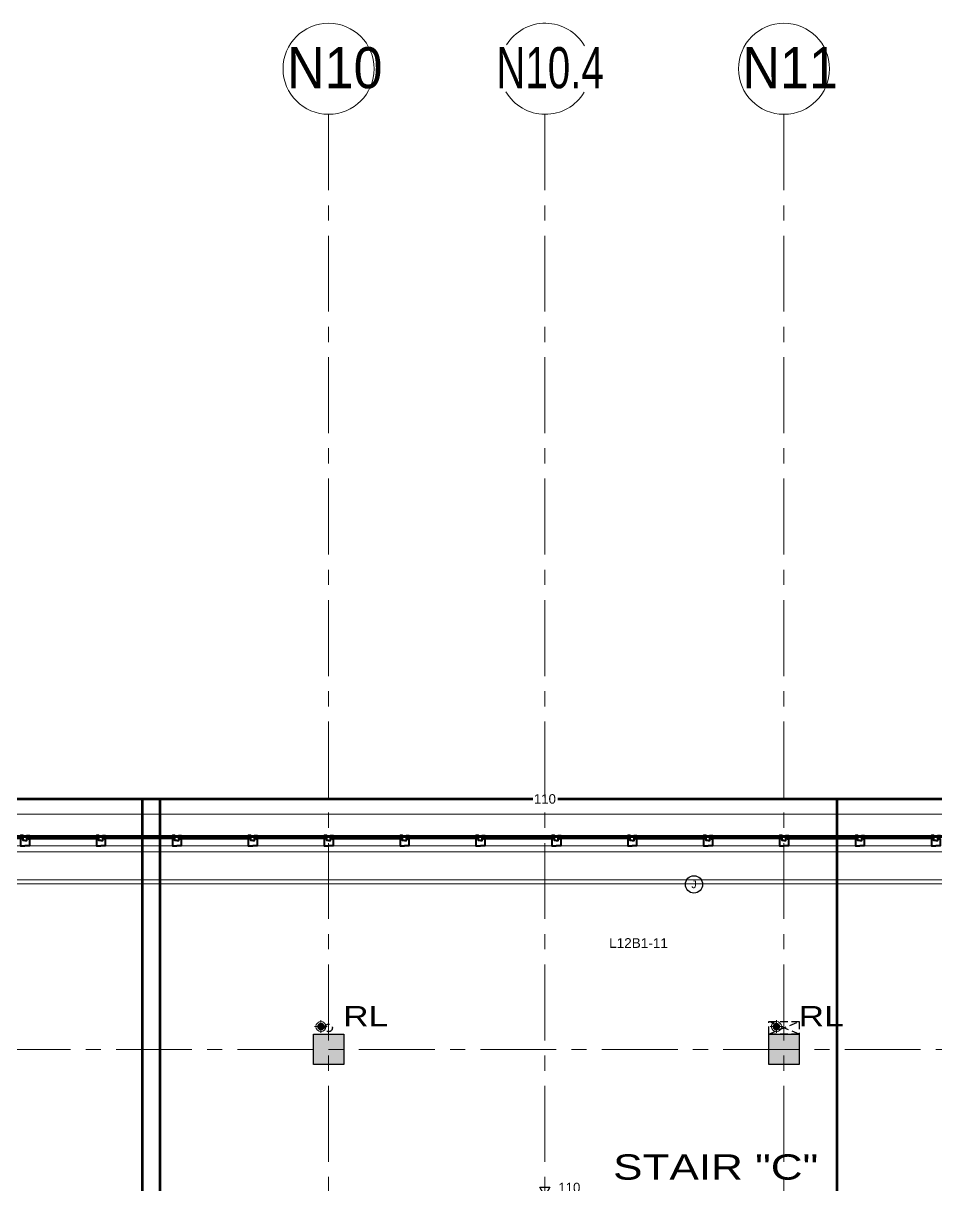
# Model space of a CAD drawing. Header units: inches. Extents: x -26575 to 27, y -11337 to 2257.
# Drawn here: x -22382 to -21661, y 1267 to 2185 of the extents above; entities that cross this region are included whole.
import ezdxf
from ezdxf.enums import TextEntityAlignment as Align

# ---------------------------------------------------------------- set-up
doc = ezdxf.new("R2010")
doc.units = ezdxf.units.IN
doc.header["$LTSCALE"] = 48
doc.header["$MEASUREMENT"] = 0
for name, pattern in [('A106$0$CENTER', [2, 1.25, -0.25, 0.25, -0.25]), ('A112$0$CENTER', [2, 1.25, -0.25, 0.25, -0.25]), ('NB - 12th floor_plan$0$HIDDEN2', [0.1875, 0.125, -0.0625])]:
    doc.linetypes.add(name, pattern=pattern)
for name, color, linetype in [('0 @ 48', 7, 'Continuous'), ('0 @ 96', 7, 'Continuous'), ('A106$0$A-ANNO-PATT-2-12', 8, 'Continuous'), ('A106$0$A-ANNO-PATT-5-12', 8, 'Continuous'), ('A106$0$A-ANNO-TEXT', 8, 'Continuous'), ('A106$0$A-AREA-IDEN', 8, 'Continuous'), ('A106$0$A-COLS-COL2-12', 8, 'Continuous'), ('A106$0$A-COLS-COL5-12', 8, 'Continuous'), ('A106$0$A-FLOR-AWNG', 8, 'Continuous'), ('A106$0$A-FLOR-SLAB', 8, 'Continuous'), ('A106$0$A-FLOR-SLEEVE', 8, 'Continuous'), ('A106$0$A-GLAZ', 8, 'Continuous'), ('A106$0$A-GRID-1DP0-15', 8, 'Continuous'), ('A106$0$A-GRID-GRDP0-15', 8, 'Continuous'), ('A106$0$A-ROOF-LEAD-3-12', 8, 'Continuous'), ('A106$0$C-PROP', 8, 'Continuous'), ('A106$0$Level 1', 8, 'Continuous'), ('A112$0$A-ANNO-IDEN', 8, 'Continuous'), ('A112$0$A-ANNO-PATT-2-12', 8, 'Continuous'), ('A112$0$A-ANNO-PATT-5-12', 8, 'Continuous'), ('A112$0$A-COLS-COL2-12', 8, 'Continuous'), ('A112$0$A-COLS-COL5-12', 8, 'Continuous'), ('A112$0$A-FLOR-AWNG', 8, 'Continuous'), ('A112$0$A-FLOR-SLAB', 8, 'Continuous'), ('A112$0$A-FLOR-SLEEVE', 8, 'Continuous'), ('A112$0$A-GLAZ', 8, 'Continuous'), ('A112$0$A-GRID-1DP0-15', 8, 'Continuous'), ('A112$0$A-GRID-GRDP0-15', 8, 'Continuous'), ('A112$0$A-ROOF-LEAD-3-12', 8, 'A112$0$CENTER'), ('A112$0$C-PROP', 8, 'Continuous'), ('A612$0$A-CLNG-SFFT', 8, 'Continuous'), ('A612$0$A-FLOR-SLEEVE', 8, 'Continuous'), ('E-FIRE', 234, 'Continuous'), ('E-Powr-Devc @ 96', 233, 'Continuous'), ('E-TEXT', 6, 'Continuous'), ('NB - 12th floor_plan$0$STCCOLS1', 1, 'NB - 12th floor_plan$0$HIDDEN2'), ('NB - 12th floor_plan$0$STFIN1', 1, 'NB - 12th floor_plan$0$HIDDEN2'), ('NB - 12th floor_plan$0$STWETSTACK', 1, 'NB - 12th floor_plan$0$HIDDEN2'), ('XREF', 7, 'Continuous')]:
    doc.layers.add(name, color=color, linetype=linetype)
doc.layers.add('E-Fire-Covr', color=240, linetype='Continuous', lineweight=70, plot=False)
doc.styles.add('A106$0$Arial', font='arial.ttf', dxfattribs={"height": 0.076839})
doc.styles.add('A106$0$style-Arial', font='arial.ttf')
doc.styles.add('A112$0$Arial', font='arial.ttf', dxfattribs={"height": 0.076839})
doc.styles.add('A112$0$style-Arial', font='arial.ttf')
doc.styles.add('M08', font='arial.ttf', dxfattribs={"height": 7.68})
doc.styles.add('MAMEP ANNO', font='arial.ttf', dxfattribs={"height": 0.078125})

# ---------------------------------------------------------------- blocks, each defined once
blk = doc.blocks.new('A106$0$CW10')
at = {"layer": 'A106$0$A-GLAZ', "linetype": 'Continuous', "lineweight": 40}
for p, q in [((-117.25, 5.75), (-117.25, 7)), ((-117.25, 7), (-62.75, 7)), ((-117.25, 5.75), (-62.75, 5.75)), ((-62.75, 5.75), (-62.75, 7)), ((-2.75, 7), (-57.25, 7)), ((-57.25, 5.75), (-57.25, 7)), ((-2.75, 5.75), (-57.25, 5.75)), ((-2.75, 5.75), (-2.75, 7))]:
    blk.add_line(p, q, dxfattribs=at)
at = {"layer": 'A106$0$A-GLAZ', "linetype": 'Continuous', "lineweight": 0}
for p, q in [((-117.25, 6.75), (-62.75, 6.75)), ((-117.25, 6.25), (-62.75, 6.25)), ((-2.75, 6.75), (-57.25, 6.75)), ((-2.75, 6.25), (-57.25, 6.25)), ((-3.5, 0), (-56.5, 0)), ((-116.5, 0), (-63.5, 0))]:
    blk.add_line(p, q, dxfattribs=at)
at = {"layer": 'A106$0$A-GLAZ', "linetype": 'Continuous', "lineweight": 40, "flags": 128}
for points in [[(-120, 4), (-118.5, 4), (-118.5, 8), (-116.5, 8), (-116.5, 7.25), (-117.5, 7.25), (-117.5, 5.5), (-116.5, 5.5), (-116.5, 0), (-120, 0)], [(-60, 4), (-61.5, 4), (-61.5, 8), (-63.5, 8), (-63.5, 7.25), (-62.5, 7.25), (-62.5, 5.5), (-63.5, 5.5), (-63.5, 0), (-60, 0)], [(-60, 4), (-58.5, 4), (-58.5, 8), (-56.5, 8), (-56.5, 7.25), (-57.5, 7.25), (-57.5, 5.5), (-56.5, 5.5), (-56.5, 0), (-60, 0)], [(0, 4), (-1.5, 4), (-1.5, 8), (-3.5, 8), (-3.5, 7.25), (-2.5, 7.25), (-2.5, 5.5), (-3.5, 5.5), (-3.5, 0), (0, 0)]]:
    blk.add_lwpolyline(points, dxfattribs=at)
blk = doc.blocks.new('*D358', base_point=(0, 0))
at = {"layer": 'A106$0$A-FLOR-SLEEVE', "linetype": 'Continuous', "lineweight": 0}
for p, q in [((0, -5), (0, 5)), ((-5, 0), (5, 0))]:
    blk.add_line(p, q, dxfattribs=at)
blk = doc.blocks.new('*U357')
at = {"layer": 'A106$0$A-FLOR-SLEEVE', "linetype": 'Continuous', "lineweight": 13}
blk.add_circle((0, 0), 4, dxfattribs=at)
at = {"layer": 'A106$0$A-FLOR-SLEEVE', "linetype": 'Continuous', "lineweight": 0}
blk.add_blockref('*D358', (0, 0), dxfattribs=at)
blk = doc.blocks.new('A106')
at = {"layer": 'A106$0$A-ROOF-LEAD-3-12', "lineweight": 13}
h = blk.add_hatch(color=256, dxfattribs=at)
edge = h.paths.add_edge_path()
edge.add_arc((-22147.02, 1392.09), 3, 0, 360)
h = blk.add_hatch(color=256, dxfattribs=at)
edge = h.paths.add_edge_path()
edge.add_arc((-21787.02, 1392.09), 3, 0, 360)
at = {"layer": 'A106$0$A-ANNO-PATT-2-12', "lineweight": 30}
blk.add_solid([(-22129.02, 1362.09), (-22129.02, 1386.09), (-22153.02, 1362.09), (-22153.02, 1386.09)], dxfattribs=at)
at = {"layer": 'A106$0$A-ANNO-PATT-5-12', "lineweight": 30}
blk.add_solid([(-21769.02, 1362.09), (-21769.02, 1386.09), (-21793.02, 1362.09), (-21793.02, 1386.09)], dxfattribs=at)
at = {"layer": 'A106$0$A-COLS-COL2-12', "lineweight": 30}
blk.add_3dface([(-22153.02, 1386.09), (-22129.02, 1386.09), (-22129.02, 1362.09), (-22153.02, 1362.09)], dxfattribs=at)
at = {"layer": 'A106$0$A-COLS-COL5-12', "lineweight": 30}
blk.add_3dface([(-21793.02, 1386.09), (-21769.02, 1386.09), (-21769.02, 1362.09), (-21793.02, 1362.09)], dxfattribs=at)
at = {"layer": 'A106$0$A-FLOR-AWNG', "lineweight": 0}
blk.add_line((-24033.74, 1560.09), (-21043.12, 1560.09), dxfattribs=at)
at = {"layer": 'A106$0$A-FLOR-SLAB', "lineweight": 0, "flags": 128}
blk.add_lwpolyline([(-23869.27, 1530.35), (-21072.77, 1530.34), (-21072.77, -6.15), (-22489.27, -6.15), (-22489.27, 53.84), (-22872.77, 53.84), (-22872.77, -6.15), (-24409.27, -6.15)], dxfattribs=at)
at = {"layer": 'A106$0$A-GLAZ', "lineweight": 0}
blk.add_line((-21060.02, 1543.09), (-23882.03, 1543.1), dxfattribs=at)
at = {"layer": 'A106$0$A-GRID-1DP0-15', "lineweight": 13}
for centre in [(-22141.02, 2149.24), (-21781.02, 2149.24)]:
    blk.add_circle(centre, 36, dxfattribs=at)
for start, end in [(30.37, 148.37368), (210.25259, 328.86207)]:
    blk.add_arc((-21969.74, 2149.24), 36, start, end, dxfattribs=at)
at = {"layer": 'A106$0$A-GRID-GRDP0-15', "linetype": 'A106$0$CENTER', "lineweight": 0}
for p, q in [((-22141.02, 2113.24), (-22141.02, -676.9)), ((-21970.01, 2113.24), (-21970.01, 382.21)), ((-21781.02, 2113.24), (-21781.02, -676.9)), ((-23941.02, 1374.09), (-20364.93, 1374.09))]:
    blk.add_line(p, q, dxfattribs=at)
at = {"layer": 'A106$0$C-PROP', "lineweight": 40, "flags": 128}
for points in [[(-25004.54, -676.9), (-24022.02, 1542.09), (-21061.02, 1542.09), (-21061.02, -676.9)], [(-24808.14, -233.33), (-24022.02, 1542.09), (-21061.02, 1542.09), (-21061.02, -229.32)]]:
    blk.add_lwpolyline(points, dxfattribs=at)
at = {"layer": 'A106$0$Level 1', "lineweight": 0}
blk.add_solid([(-21677.01, 1322.92), (-21677.01, 1322.92), (-21677.01, 1322.92)], dxfattribs=at)
at = {"layer": 'A106$0$A-FLOR-SLEEVE', "lineweight": 13}
for p in [(-22147.02, 1392.1), (-21787.02, 1392.1)]:
    blk.add_blockref('*U357', p, dxfattribs=at)
at = {"layer": 'A106$0$A-GLAZ', "lineweight": 40}
for p in [(-22381.02, 1535.09), (-22261.02, 1535.09), (-22141.02, 1535.09), (-22021.02, 1535.09), (-21901.02, 1535.09), (-21781.02, 1535.09), (-21661.02, 1535.09)]:
    blk.add_blockref('A106$0$CW10', p, dxfattribs=at)
at = {"layer": 'A106$0$A-ANNO-TEXT', "lineweight": 13, "style": 'A106$0$style-Arial', "width": 1.246875}
for p in [(-22129.51, 1408.39, 0.21), (-21769.45, 1408.39, 0.21)]:
    blk.add_text('RL', height=16, dxfattribs=at).set_placement(p, align=Align.TOP_LEFT)
at = {"layer": 'A106$0$A-AREA-IDEN', "lineweight": 13, "insert": (-21916.08, 1270.83, 0.21), "char_height": 20, "attachment_point": 7, "line_spacing_factor": 0.6, "style": 'A106$0$Arial'}
blk.add_mtext('\\H1x;\\W1.24688;STAIR "C"', dxfattribs=at)
at = {"layer": 'A106$0$A-GRID-1DP0-15', "lineweight": 13, "style": 'A106$0$style-Arial'}
for s, width, p in [('N10', 0.906154, (-22173.83, 2133.84)), ('N10.4', 0.701538, (-22008.43, 2133.84)), ('N11', 0.906154, (-21813.83, 2133.84))]:
    blk.add_text(s, height=32.5, dxfattribs=dict(at, width=width)).set_placement(p)
blk = doc.blocks.new('A112')
at = {"layer": 'A112$0$A-ROOF-LEAD-3-12', "lineweight": 13}
h = blk.add_hatch(color=256, dxfattribs=at)
edge = h.paths.add_edge_path()
edge.add_arc((-22147.02, 1392.09), 3, 0, 360)
h = blk.add_hatch(color=256, dxfattribs=at)
edge = h.paths.add_edge_path()
edge.add_arc((-21787.02, 1392.09), 3, 0, 360)
at = {"layer": 'A112$0$A-ANNO-PATT-2-12', "lineweight": 30}
blk.add_solid([(-22129.02, 1362.09), (-22129.02, 1386.09), (-22153.02, 1362.09), (-22153.02, 1386.09)], dxfattribs=at)
at = {"layer": 'A112$0$A-ANNO-PATT-5-12', "lineweight": 30}
blk.add_solid([(-21769.02, 1362.09), (-21769.02, 1386.09), (-21793.02, 1362.09), (-21793.02, 1386.09)], dxfattribs=at)
at = {"layer": 'A112$0$A-COLS-COL2-12', "lineweight": 30}
blk.add_3dface([(-22153.02, 1386.09), (-22129.02, 1386.09), (-22129.02, 1362.09), (-22153.02, 1362.09)], dxfattribs=at)
at = {"layer": 'A112$0$A-COLS-COL5-12', "lineweight": 30}
blk.add_3dface([(-21793.02, 1386.09), (-21769.02, 1386.09), (-21769.02, 1362.09), (-21793.02, 1362.09)], dxfattribs=at)
at = {"layer": 'A112$0$A-FLOR-AWNG', "lineweight": 0}
blk.add_line((-24033.74, 1560.09), (-21043.12, 1560.09), dxfattribs=at)
at = {"layer": 'A112$0$A-FLOR-SLAB', "lineweight": 0, "flags": 128}
blk.add_lwpolyline([(-23869.27, 1530.35), (-21072.77, 1530.34), (-21072.77, -6.15), (-22489.27, -6.15), (-22489.27, 53.84), (-22872.77, 53.84), (-22872.77, -6.15), (-24409.27, -6.15)], dxfattribs=at)
at = {"layer": 'A112$0$A-FLOR-SLEEVE', "lineweight": 0}
for p, q in [((-22147.02, 1387.09), (-22147.02, 1397.09)), ((-21787.02, 1387.09), (-21787.02, 1397.09)), ((-22152.02, 1392.09), (-22142.02, 1392.09)), ((-21792.02, 1392.09), (-21782.02, 1392.09))]:
    blk.add_line(p, q, dxfattribs=at)
at = {"layer": 'A112$0$A-FLOR-SLEEVE', "lineweight": 13}
for centre in [(-22147.02, 1392.09), (-21787.02, 1392.09)]:
    blk.add_circle(centre, 4, dxfattribs=at)
at = {"layer": 'A112$0$A-GLAZ', "lineweight": 0}
for p, q in [((-21060.02, 1543.09), (-23882.03, 1543.1)), ((-22378.27, 1541.84), (-22323.77, 1541.84)), ((-22378.27, 1541.34), (-22323.77, 1541.34)), ((-22377.52, 1535.09), (-22324.52, 1535.09)), ((-22263.77, 1541.84), (-22318.27, 1541.84)), ((-22263.77, 1541.34), (-22318.27, 1541.34)), ((-22264.52, 1535.09), (-22317.52, 1535.09)), ((-22258.27, 1541.84), (-22203.77, 1541.84)), ((-22258.27, 1541.34), (-22203.77, 1541.34)), ((-22257.52, 1535.09), (-22204.52, 1535.09)), ((-22143.77, 1541.84), (-22198.27, 1541.84)), ((-22143.77, 1541.34), (-22198.27, 1541.34)), ((-22144.52, 1535.09), (-22197.52, 1535.09)), ((-22138.27, 1541.84), (-22083.77, 1541.84)), ((-22138.27, 1541.34), (-22083.77, 1541.34)), ((-22137.52, 1535.09), (-22084.52, 1535.09)), ((-22023.77, 1541.84), (-22078.27, 1541.84)), ((-22023.77, 1541.34), (-22078.27, 1541.34)), ((-22024.52, 1535.09), (-22077.52, 1535.09)), ((-22018.27, 1541.84), (-21963.77, 1541.84)), ((-22018.27, 1541.34), (-21963.77, 1541.34)), ((-22017.52, 1535.09), (-21964.52, 1535.09)), ((-21903.77, 1541.84), (-21958.27, 1541.84)), ((-21903.77, 1541.34), (-21958.27, 1541.34)), ((-21904.52, 1535.09), (-21957.52, 1535.09)), ((-21898.27, 1541.84), (-21843.77, 1541.84)), ((-21898.27, 1541.34), (-21843.77, 1541.34)), ((-21897.52, 1535.09), (-21844.52, 1535.09)), ((-21783.77, 1541.84), (-21838.27, 1541.84)), ((-21783.77, 1541.34), (-21838.27, 1541.34)), ((-21784.52, 1535.09), (-21837.52, 1535.09)), ((-21778.27, 1541.84), (-21723.77, 1541.84)), ((-21778.27, 1541.34), (-21723.77, 1541.34)), ((-21777.52, 1535.09), (-21724.52, 1535.09)), ((-21663.77, 1541.84), (-21718.27, 1541.84)), ((-21663.77, 1541.34), (-21718.27, 1541.34)), ((-21664.52, 1535.09), (-21717.52, 1535.09))]:
    blk.add_line(p, q, dxfattribs=at)
at = {"layer": 'A112$0$A-GLAZ', "lineweight": 40}
for p, q in [((-22378.27, 1540.84), (-22378.27, 1542.09)), ((-22378.27, 1542.09), (-22323.77, 1542.09)), ((-22378.27, 1540.84), (-22323.77, 1540.84)), ((-22323.77, 1540.84), (-22323.77, 1542.09)), ((-22263.77, 1542.09), (-22318.27, 1542.09)), ((-22318.27, 1540.84), (-22318.27, 1542.09)), ((-22263.77, 1540.84), (-22318.27, 1540.84)), ((-22263.77, 1540.84), (-22263.77, 1542.09)), ((-22258.27, 1540.84), (-22258.27, 1542.09)), ((-22258.27, 1542.09), (-22203.77, 1542.09)), ((-22258.27, 1540.84), (-22203.77, 1540.84)), ((-22203.77, 1540.84), (-22203.77, 1542.09)), ((-22143.77, 1542.09), (-22198.27, 1542.09)), ((-22198.27, 1540.84), (-22198.27, 1542.09)), ((-22143.77, 1540.84), (-22198.27, 1540.84)), ((-22143.77, 1540.84), (-22143.77, 1542.09)), ((-22138.27, 1540.84), (-22138.27, 1542.09)), ((-22138.27, 1542.09), (-22083.77, 1542.09)), ((-22138.27, 1540.84), (-22083.77, 1540.84)), ((-22083.77, 1540.84), (-22083.77, 1542.09)), ((-22023.77, 1542.09), (-22078.27, 1542.09)), ((-22078.27, 1540.84), (-22078.27, 1542.09)), ((-22023.77, 1540.84), (-22078.27, 1540.84)), ((-22023.77, 1540.84), (-22023.77, 1542.09)), ((-22018.27, 1540.84), (-22018.27, 1542.09)), ((-22018.27, 1542.09), (-21963.77, 1542.09)), ((-22018.27, 1540.84), (-21963.77, 1540.84)), ((-21963.77, 1540.84), (-21963.77, 1542.09)), ((-21903.77, 1542.09), (-21958.27, 1542.09)), ((-21958.27, 1540.84), (-21958.27, 1542.09)), ((-21903.77, 1540.84), (-21958.27, 1540.84)), ((-21903.77, 1540.84), (-21903.77, 1542.09)), ((-21898.27, 1540.84), (-21898.27, 1542.09)), ((-21898.27, 1542.09), (-21843.77, 1542.09)), ((-21898.27, 1540.84), (-21843.77, 1540.84)), ((-21843.77, 1540.84), (-21843.77, 1542.09)), ((-21783.77, 1542.09), (-21838.27, 1542.09)), ((-21838.27, 1540.84), (-21838.27, 1542.09)), ((-21783.77, 1540.84), (-21838.27, 1540.84)), ((-21783.77, 1540.84), (-21783.77, 1542.09)), ((-21778.27, 1540.84), (-21778.27, 1542.09)), ((-21778.27, 1542.09), (-21723.77, 1542.09)), ((-21778.27, 1540.84), (-21723.77, 1540.84)), ((-21723.77, 1540.84), (-21723.77, 1542.09)), ((-21663.77, 1542.09), (-21718.27, 1542.09)), ((-21718.27, 1540.84), (-21718.27, 1542.09)), ((-21663.77, 1540.84), (-21718.27, 1540.84)), ((-21663.77, 1540.84), (-21663.77, 1542.09))]:
    blk.add_line(p, q, dxfattribs=at)
at = {"layer": 'A112$0$A-GLAZ', "lineweight": 40, "flags": 128}
for points in [[(-22381.02, 1539.09), (-22382.52, 1539.09), (-22382.52, 1543.09), (-22384.52, 1543.09), (-22384.52, 1542.34), (-22383.52, 1542.34), (-22383.52, 1540.59), (-22384.52, 1540.59), (-22384.52, 1535.09), (-22381.02, 1535.09)], [(-22381.02, 1539.09), (-22379.52, 1539.09), (-22379.52, 1543.09), (-22377.52, 1543.09), (-22377.52, 1542.34), (-22378.52, 1542.34), (-22378.52, 1540.59), (-22377.52, 1540.59), (-22377.52, 1535.09), (-22381.02, 1535.09)], [(-22321.02, 1539.09), (-22322.52, 1539.09), (-22322.52, 1543.09), (-22324.52, 1543.09), (-22324.52, 1542.34), (-22323.52, 1542.34), (-22323.52, 1540.59), (-22324.52, 1540.59), (-22324.52, 1535.09), (-22321.02, 1535.09)], [(-22321.02, 1539.09), (-22319.52, 1539.09), (-22319.52, 1543.09), (-22317.52, 1543.09), (-22317.52, 1542.34), (-22318.52, 1542.34), (-22318.52, 1540.59), (-22317.52, 1540.59), (-22317.52, 1535.09), (-22321.02, 1535.09)], [(-22261.02, 1539.09), (-22262.52, 1539.09), (-22262.52, 1543.09), (-22264.52, 1543.09), (-22264.52, 1542.34), (-22263.52, 1542.34), (-22263.52, 1540.59), (-22264.52, 1540.59), (-22264.52, 1535.09), (-22261.02, 1535.09)], [(-22261.02, 1539.09), (-22259.52, 1539.09), (-22259.52, 1543.09), (-22257.52, 1543.09), (-22257.52, 1542.34), (-22258.52, 1542.34), (-22258.52, 1540.59), (-22257.52, 1540.59), (-22257.52, 1535.09), (-22261.02, 1535.09)], [(-22201.02, 1539.09), (-22202.52, 1539.09), (-22202.52, 1543.09), (-22204.52, 1543.09), (-22204.52, 1542.34), (-22203.52, 1542.34), (-22203.52, 1540.59), (-22204.52, 1540.59), (-22204.52, 1535.09), (-22201.02, 1535.09)], [(-22201.02, 1539.09), (-22199.52, 1539.09), (-22199.52, 1543.09), (-22197.52, 1543.09), (-22197.52, 1542.34), (-22198.52, 1542.34), (-22198.52, 1540.59), (-22197.52, 1540.59), (-22197.52, 1535.09), (-22201.02, 1535.09)], [(-22141.02, 1539.09), (-22142.52, 1539.09), (-22142.52, 1543.09), (-22144.52, 1543.09), (-22144.52, 1542.34), (-22143.52, 1542.34), (-22143.52, 1540.59), (-22144.52, 1540.59), (-22144.52, 1535.09), (-22141.02, 1535.09)], [(-22141.02, 1539.09), (-22139.52, 1539.09), (-22139.52, 1543.09), (-22137.52, 1543.09), (-22137.52, 1542.34), (-22138.52, 1542.34), (-22138.52, 1540.59), (-22137.52, 1540.59), (-22137.52, 1535.09), (-22141.02, 1535.09)], [(-22081.02, 1539.09), (-22082.52, 1539.09), (-22082.52, 1543.09), (-22084.52, 1543.09), (-22084.52, 1542.34), (-22083.52, 1542.34), (-22083.52, 1540.59), (-22084.52, 1540.59), (-22084.52, 1535.09), (-22081.02, 1535.09)], [(-22081.02, 1539.09), (-22079.52, 1539.09), (-22079.52, 1543.09), (-22077.52, 1543.09), (-22077.52, 1542.34), (-22078.52, 1542.34), (-22078.52, 1540.59), (-22077.52, 1540.59), (-22077.52, 1535.09), (-22081.02, 1535.09)], [(-22021.02, 1539.09), (-22022.52, 1539.09), (-22022.52, 1543.09), (-22024.52, 1543.09), (-22024.52, 1542.34), (-22023.52, 1542.34), (-22023.52, 1540.59), (-22024.52, 1540.59), (-22024.52, 1535.09), (-22021.02, 1535.09)], [(-22021.02, 1539.09), (-22019.52, 1539.09), (-22019.52, 1543.09), (-22017.52, 1543.09), (-22017.52, 1542.34), (-22018.52, 1542.34), (-22018.52, 1540.59), (-22017.52, 1540.59), (-22017.52, 1535.09), (-22021.02, 1535.09)], [(-21961.02, 1539.09), (-21962.52, 1539.09), (-21962.52, 1543.09), (-21964.52, 1543.09), (-21964.52, 1542.34), (-21963.52, 1542.34), (-21963.52, 1540.59), (-21964.52, 1540.59), (-21964.52, 1535.09), (-21961.02, 1535.09)], [(-21961.02, 1539.09), (-21959.52, 1539.09), (-21959.52, 1543.09), (-21957.52, 1543.09), (-21957.52, 1542.34), (-21958.52, 1542.34), (-21958.52, 1540.59), (-21957.52, 1540.59), (-21957.52, 1535.09), (-21961.02, 1535.09)], [(-21901.02, 1539.09), (-21902.52, 1539.09), (-21902.52, 1543.09), (-21904.52, 1543.09), (-21904.52, 1542.34), (-21903.52, 1542.34), (-21903.52, 1540.59), (-21904.52, 1540.59), (-21904.52, 1535.09), (-21901.02, 1535.09)], [(-21901.02, 1539.09), (-21899.52, 1539.09), (-21899.52, 1543.09), (-21897.52, 1543.09), (-21897.52, 1542.34), (-21898.52, 1542.34), (-21898.52, 1540.59), (-21897.52, 1540.59), (-21897.52, 1535.09), (-21901.02, 1535.09)], [(-21841.02, 1539.09), (-21842.52, 1539.09), (-21842.52, 1543.09), (-21844.52, 1543.09), (-21844.52, 1542.34), (-21843.52, 1542.34), (-21843.52, 1540.59), (-21844.52, 1540.59), (-21844.52, 1535.09), (-21841.02, 1535.09)], [(-21841.02, 1539.09), (-21839.52, 1539.09), (-21839.52, 1543.09), (-21837.52, 1543.09), (-21837.52, 1542.34), (-21838.52, 1542.34), (-21838.52, 1540.59), (-21837.52, 1540.59), (-21837.52, 1535.09), (-21841.02, 1535.09)], [(-21781.02, 1539.09), (-21782.52, 1539.09), (-21782.52, 1543.09), (-21784.52, 1543.09), (-21784.52, 1542.34), (-21783.52, 1542.34), (-21783.52, 1540.59), (-21784.52, 1540.59), (-21784.52, 1535.09), (-21781.02, 1535.09)], [(-21781.02, 1539.09), (-21779.52, 1539.09), (-21779.52, 1543.09), (-21777.52, 1543.09), (-21777.52, 1542.34), (-21778.52, 1542.34), (-21778.52, 1540.59), (-21777.52, 1540.59), (-21777.52, 1535.09), (-21781.02, 1535.09)], [(-21721.02, 1539.09), (-21722.52, 1539.09), (-21722.52, 1543.09), (-21724.52, 1543.09), (-21724.52, 1542.34), (-21723.52, 1542.34), (-21723.52, 1540.59), (-21724.52, 1540.59), (-21724.52, 1535.09), (-21721.02, 1535.09)], [(-21721.02, 1539.09), (-21719.52, 1539.09), (-21719.52, 1543.09), (-21717.52, 1543.09), (-21717.52, 1542.34), (-21718.52, 1542.34), (-21718.52, 1540.59), (-21717.52, 1540.59), (-21717.52, 1535.09), (-21721.02, 1535.09)], [(-21661.02, 1539.09), (-21662.52, 1539.09), (-21662.52, 1543.09), (-21664.52, 1543.09), (-21664.52, 1542.34), (-21663.52, 1542.34), (-21663.52, 1540.59), (-21664.52, 1540.59), (-21664.52, 1535.09), (-21661.02, 1535.09)], [(-21661.02, 1539.09), (-21659.52, 1539.09), (-21659.52, 1543.09), (-21657.52, 1543.09), (-21657.52, 1542.34), (-21658.52, 1542.34), (-21658.52, 1540.59), (-21657.52, 1540.59), (-21657.52, 1535.09), (-21661.02, 1535.09)]]:
    blk.add_lwpolyline(points, dxfattribs=at)
at = {"layer": 'A112$0$A-GRID-1DP0-15', "lineweight": 13}
for centre in [(-22141.02, 2149.24), (-21781.02, 2149.24)]:
    blk.add_circle(centre, 36, dxfattribs=at)
for start, end in [(30.37, 148.37368), (210.25259, 328.86207)]:
    blk.add_arc((-21969.74, 2149.24), 36, start, end, dxfattribs=at)
at = {"layer": 'A112$0$A-GRID-GRDP0-15', "linetype": 'A112$0$CENTER', "lineweight": 0}
for p, q in [((-22141.02, 2113.24), (-22141.02, -676.9)), ((-21970.01, 2113.24), (-21970.01, 382.21)), ((-21781.02, 2113.24), (-21781.02, -676.9)), ((-23941.02, 1374.09), (-20364.93, 1374.09))]:
    blk.add_line(p, q, dxfattribs=at)
at = {"layer": 'A112$0$C-PROP', "lineweight": 40, "flags": 128}
blk.add_lwpolyline([(-25004.54, -676.9), (-24022.02, 1542.09), (-21061.02, 1542.09), (-21061.02, -676.9)], dxfattribs=at)
at = {"layer": 'A112$0$A-ANNO-IDEN', "lineweight": 13, "insert": (-21916.08, 1270.83, 0.21), "char_height": 20, "attachment_point": 7, "line_spacing_factor": 0.6, "style": 'A112$0$Arial'}
blk.add_mtext('\\H1x;\\W1.24688;STAIR "C"', dxfattribs=at)
at = {"layer": 'A112$0$A-GRID-1DP0-15', "lineweight": 13, "style": 'A112$0$style-Arial'}
for s, width, p in [('N10', 0.906154, (-22173.83, 2133.84)), ('N10.4', 0.701538, (-22008.43, 2133.84)), ('N11', 0.906154, (-21813.83, 2133.84))]:
    blk.add_text(s, height=32.5, dxfattribs=dict(at, width=width)).set_placement(p)
blk = doc.blocks.new('A612')
at = {"layer": 'A612$0$A-CLNG-SFFT', "lineweight": 0}
for p, q in [((-21095.02, 1508.09, 0), (-23847.02, 1508.09, 0)), ((-21098.02, 1505.09, 0), (-23844.02, 1505.09, 0))]:
    blk.add_line(p, q, dxfattribs=at)
at = {"layer": 'A612$0$A-FLOR-SLEEVE', "lineweight": 0}
for p, q in [((-22147.02, 1387.09), (-22147.02, 1397.09)), ((-21787.02, 1387.09), (-21787.02, 1397.09)), ((-22152.02, 1392.09), (-22142.02, 1392.09)), ((-21792.02, 1392.09), (-21782.02, 1392.09))]:
    blk.add_line(p, q, dxfattribs=at)
at = {"layer": 'A612$0$A-FLOR-SLEEVE', "lineweight": 13}
for centre in [(-22147.02, 1392.09), (-21787.02, 1392.09)]:
    blk.add_circle(centre, 4, dxfattribs=at)
blk = doc.blocks.new('NB - 12th floor_plan')
at = {"layer": 'NB - 12th floor_plan$0$STCCOLS1'}
for points in [[(-22153.02, 1386.09), (-22129.02, 1386.09), (-22129.02, 1362.09), (-22153.02, 1362.09)], [(-21793.02, 1386.09), (-21769.02, 1386.09), (-21769.02, 1362.09), (-21793.02, 1362.09)]]:
    blk.add_lwpolyline(points, close=True, dxfattribs=at)
at = {"layer": 'NB - 12th floor_plan$0$STFIN1', "elevation": 0}
blk.add_lwpolyline([(-24599.08, 241.31), (-24088.95, 1393.42), (-23923.44, 1320.14), (-23881.02, 1362.09), (-23881.02, 1543.1), (-21060.02, 1543.1), (-21060.02, -18.9), (-22502.02, -18.9)], dxfattribs=at)
at = {"layer": 'NB - 12th floor_plan$0$STWETSTACK'}
for p, q in [((-21793.02, 1386.09), (-21769.02, 1396.09)), ((-21769.02, 1386.09), (-21793.02, 1396.09))]:
    blk.add_line(p, q, dxfattribs=at)
blk.add_lwpolyline([(-21793.02, 1396.09), (-21769.02, 1396.09), (-21769.02, 1386.09), (-21793.02, 1386.09)], close=True, dxfattribs=at)
blk.add_circle((-22141.02, 1391.09), 3, dxfattribs=at)
blk = doc.blocks.new('FA-StrobeSymbol-Anno')
at = {"color": 0, "linetype": 'ByBlock'}
for p, q in [((-0.044, 0.044), (-0.074, 0.074)), ((0.044, 0.044), (0.074, 0.074)), ((-0.044, -0.044), (-0.074, -0.074)), ((0.044, -0.044), (0.074, -0.074))]:
    blk.add_line(p, q, dxfattribs=at)
blk.add_circle((0, 0), 0.0403, dxfattribs=at)
blk = doc.blocks.new('*U1285')
at = {"layer": '0 @ 48', "color": 0, "linetype": 'ByBlock', "xscale": 24, "yscale": 24, "zscale": 24}
blk.add_blockref('FA-StrobeSymbol-Anno', (0, 4), dxfattribs=at)
at = {"layer": '0 @ 96', "color": 0, "linetype": 'ByBlock', "xscale": 48, "yscale": 48, "zscale": 48}
blk.add_blockref('FA-StrobeSymbol-Anno', (0, 4), dxfattribs=at)
blk = doc.blocks.new('FA-Speaker-Anno')
at = {"color": 0, "linetype": 'ByBlock'}
for p, q in [((0.0833, 0), (0.1562, 0.0417)), ((0.1562, -0.0417), (0.0833, 0)), ((0.1562, 0.0417), (0.1562, -0.0417))]:
    blk.add_line(p, q, dxfattribs=at)
blk.add_lwpolyline([(0, 0.0417), (0.0833, 0.0417), (0.0833, -0.0417), (0, -0.0417)], close=True, dxfattribs=at)
blk = doc.blocks.new('*U1286')
at = {"layer": '0 @ 48', "color": 0, "linetype": 'ByBlock', "xscale": 48, "yscale": 48, "zscale": 48, "rotation": 90}
blk.add_blockref('FA-Speaker-Anno', (0, 2), dxfattribs=at)
at = {"layer": '0 @ 96', "color": 0, "linetype": 'ByBlock', "xscale": 96, "yscale": 96, "zscale": 96, "rotation": 90}
blk.add_blockref('FA-Speaker-Anno', (0, 0), dxfattribs=at)
blk = doc.blocks.new('*U164')
at = {"layer": 'E-Fire-Covr'}
blk.add_lwpolyline([(10.15, 322), (318, 322), (318, -314), (-318, -314), (-318, 322), (-9.51, 322)], dxfattribs=at)
for name in ['*U1286', '*U1285']:
    blk.add_blockref(name, (0, 0))
at = {"color": 6, "style": 'MAMEP ANNO'}
for s, p in [('110', (10.55, 11.08)), ('(C)', (10.55, -3.78))]:
    blk.add_text(s, height=7.5, dxfattribs=at).set_placement(p)
at = {"layer": 'E-Fire-Covr', "style": 'MAMEP ANNO'}
blk.add_text('110', height=7.5, dxfattribs=at).set_placement((0, 322), align=Align.MIDDLE_CENTER)
blk = doc.blocks.new('Symbol-Thermostat-Anno')
at = {"color": 0, "linetype": 'ByBlock'}
blk.add_circle((0, 0), 0.0711, dxfattribs=at)
at = {"color": 0, "linetype": 'ByBlock', "style": 'MAMEP ANNO'}
blk.add_attdef('T', text='', height=0.0625, dxfattribs=at).set_placement((0, 0), align=Align.MIDDLE)

msp = doc.modelspace()

# ---------------------------------------------------------------- block references
at = {"layer": 'E-FIRE'}
for p in [(-22592.52, 1250.09), (-21970.01, 1250.09), (-21421.02, 1250.09)]:
    msp.add_blockref('*U164', p, dxfattribs=at)
at = {"layer": 'E-Powr-Devc @ 96', "xscale": 96, "yscale": 96, "zscale": 96}
msp.add_blockref('Symbol-Thermostat-Anno', (-21852.17, 1504.5), dxfattribs=at).add_auto_attribs({'T': 'J'})
at = {"layer": 'XREF'}
for name in ['A106', 'A112', 'NB - 12th floor_plan', 'A612']:
    msp.add_blockref(name, (0, 0), dxfattribs=at)

# ---------------------------------------------------------------- texts
at = {"layer": 'E-TEXT', "insert": (-21919.27, 1462), "char_height": 7.68, "attachment_point": 1, "style": 'M08'}
msp.add_mtext_dynamic_manual_height_columns('L12B1-11', width=61.7437, gutter_width=1, heights=[0], dxfattribs=at)

doc.saveas('drawing.dxf')
